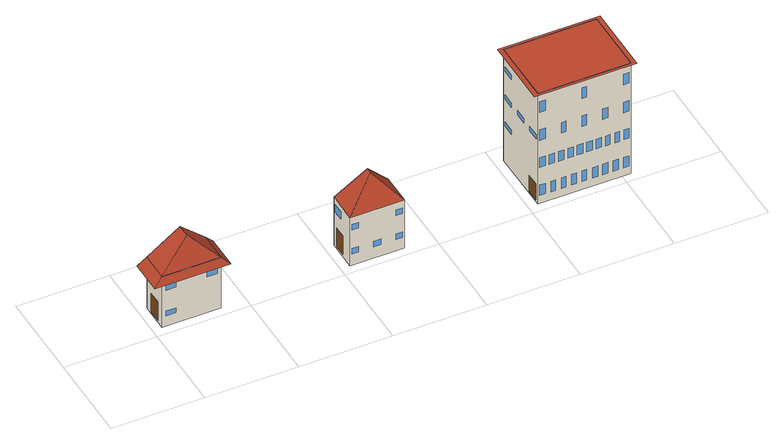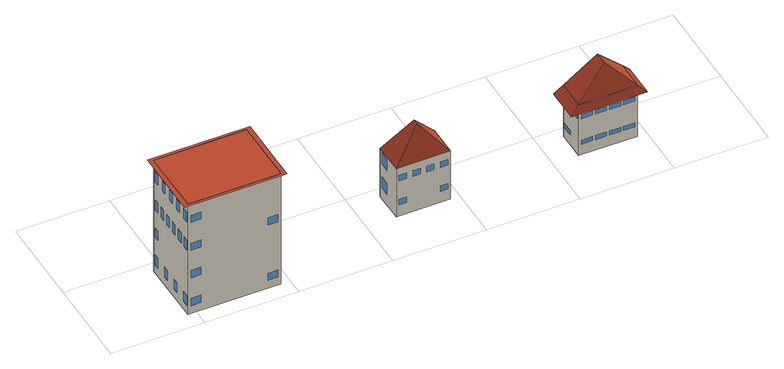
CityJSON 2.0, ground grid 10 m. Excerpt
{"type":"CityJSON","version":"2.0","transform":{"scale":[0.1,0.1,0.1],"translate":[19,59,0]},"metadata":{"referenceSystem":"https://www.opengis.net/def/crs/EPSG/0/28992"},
"CityObjects":{
"building1":{"type":"Building","attributes":{"roofType":"Hipped","yearOfConstruction":2006,"function":"Industrial","storeysAboveGround":2},"geometry":[{"type":"MultiSurface","lod":"3","boundaries":[[[0,1,2,3]],[[4,5,6,7]],[[7,8,9,4]],[[6,8,7]],[[9,5,4]],[[2,8,6,3],[10,11,12,13],[14,15,16,17],[18,19,20,21]],[[12,11,10,13]],[[16,15,14,17]],[[20,19,18,21]],[[1,9,8,2],[22,23,24,25],[26,27,28,29],[30,31,32,33]],[[24,23,22,25]],[[28,27,26,29]],[[32,31,30,33]],[[0,5,9,1],[34,35,36,37],[38,39,40,41],[42,43,44,45],[46,47,48,49],[50,51,52,53],[54,55,56,57],[58,59,60,61],[62,63,64,65]],[[36,35,34,37]],[[40,39,38,41]],[[44,43,42,45]],[[48,47,46,49]],[[52,51,50,53]],[[56,55,54,57]],[[60,59,58,61]],[[64,63,62,65]],[[3,6,5,0],[66,67,68,69],[70,71,72,73]],[[68,67,66,69]],[[72,71,70,73]],[[74,8,6,75]],[[76,9,8,74]],[[5,9,76,77]],[[6,5,77,75]]],"semantics":{"surfaces":[{"type":"GroundSurface"},{"type":"RoofSurface"},{"type":"WallSurface"},{"type":"Window"},{"type":"Door"}],"values":[0,1,1,1,1,2,3,3,3,2,3,3,3,2,3,3,3,3,3,3,3,3,2,4,3,1,1,1,1]}}]},
"building2":{"type":"Building","attributes":{"roofType":"Hipped","yearOfConstruction":1989,"function":"Residential","storeysAboveGround":2},"geometry":[{"type":"MultiSurface","lod":"3","boundaries":[[[78,79,80,81]],[[82,83,84,85]],[[85,86,87,82]],[[84,86,85]],[[87,83,82]],[[80,86,84,81],[88,89,90,91],[92,93,94,95],[96,97,98,99],[100,101,102,103],[104,105,106,107]],[[90,89,88,91]],[[94,93,92,95]],[[98,97,96,99]],[[102,101,100,103]],[[106,105,104,107]],[[79,87,86,80],[108,109,110,111],[112,113,114,115]],[[110,109,108,111]],[[114,113,112,115]],[[78,83,87,79],[116,117,118,119],[120,121,122,123],[124,125,126,127],[128,129,130,131],[132,133,134,135],[136,137,138,139]],[[118,117,116,119]],[[122,121,120,123]],[[126,125,124,127]],[[130,129,128,131]],[[134,133,132,135]],[[138,137,136,139]],[[81,84,83,78],[140,141,142,143],[144,145,146,147]],[[142,141,140,143]],[[146,145,144,147]]],"semantics":{"surfaces":[{"type":"GroundSurface"},{"type":"RoofSurface"},{"type":"WallSurface"},{"type":"Window"},{"type":"Door"}],"values":[0,1,1,1,1,2,3,3,3,3,3,2,3,3,2,3,3,3,3,3,3,2,4,3]}}]},
"building3":{"type":"Building","attributes":{"roofType":"Flat","yearOfConstruction":1964,"function":"Residential","storeysAboveGround":4},"geometry":[{"type":"MultiSurface","lod":"3","boundaries":[[[148,149,150,151]],[[152,153,154,155]],[[150,152,155,151],[156,157,158,159],[160,161,162,163],[164,165,166,167],[168,169,170,171],[172,173,174,175],[176,177,178,179],[180,181,182,183],[184,185,186,187],[188,189,190,191],[192,193,194,195],[196,197,198,199],[200,201,202,203],[204,205,206,207],[208,209,210,211],[212,213,214,215],[216,217,218,219],[220,221,222,223],[224,225,226,227],[228,229,230,231],[232,233,234,235],[236,237,238,239],[240,241,242,243],[244,245,246,247],[248,249,250,251],[252,253,254,255],[256,257,258,259],[260,261,262,263]],[[158,157,156,159]],[[162,161,160,163]],[[166,165,164,167]],[[170,169,168,171]],[[174,173,172,175]],[[178,177,176,179]],[[182,181,180,183]],[[186,185,184,187]],[[190,189,188,191]],[[194,193,192,195]],[[198,197,196,199]],[[202,201,200,203]],[[206,205,204,207]],[[210,209,208,211]],[[214,213,212,215]],[[218,217,216,219]],[[222,221,220,223]],[[226,225,224,227]],[[230,229,228,231]],[[234,233,232,235]],[[238,237,236,239]],[[242,241,240,243]],[[246,245,244,247]],[[250,249,248,251]],[[254,253,252,255]],[[258,257,256,259]],[[262,261,260,263]],[[149,153,152,150],[264,265,266,267],[268,269,270,271],[272,273,274,275],[276,277,278,279],[280,281,282,283],[284,285,286,287],[288,289,290,291],[292,293,294,295],[296,297,298,299],[300,301,302,303],[304,305,306,307],[308,309,310,311],[312,313,314,315],[316,317,318,319],[320,321,322,323],[324,325,326,327]],[[266,265,264,267]],[[270,269,268,271]],[[274,273,272,275]],[[278,277,276,279]],[[282,281,280,283]],[[286,285,284,287]],[[290,289,288,291]],[[294,293,292,295]],[[298,297,296,299]],[[302,301,300,303]],[[306,305,304,307]],[[310,309,308,311]],[[314,313,312,315]],[[318,317,316,319]],[[322,321,320,323]],[[326,325,324,327]],[[148,154,153,149],[328,329,330,331],[332,333,334,335],[336,337,338,339],[340,341,342,343],[344,345,346,347],[348,349,350,351]],[[330,329,328,331]],[[334,333,332,335]],[[338,337,336,339]],[[342,341,340,343]],[[346,345,344,347]],[[350,349,348,351]],[[151,155,154,148],[352,353,354,355],[356,357,358,359],[360,361,362,363],[364,365,366,367],[368,369,370,371],[372,373,374,375]],[[354,353,352,355]],[[358,357,356,359]],[[362,361,360,363]],[[366,365,364,367]],[[370,369,368,371]],[[374,373,372,375]],[[376,377,378,379],[154,153,152,155]]],"semantics":{"surfaces":[{"type":"GroundSurface"},{"type":"RoofSurface"},{"type":"WallSurface"},{"type":"Window"},{"type":"Door"}],"values":[0,1,2,3,3,3,3,3,3,3,3,3,3,3,3,3,3,3,3,3,3,3,3,3,3,3,3,3,3,3,2,3,3,3,3,3,3,3,3,3,3,3,3,3,3,3,3,2,3,3,3,3,3,3,2,4,3,3,3,3,3,1]}}]}
},
"vertices":[
[10,42,0],[73,42,0],[73,10,0],[10,10,0],[41,33,97],[10,42,64],[10,10,64],[41,19,97],[73,10,64],[73,42,64],[14,10,19],[25,10,19],[25,10,13],[14,10,13],[14,10,51],[25,10,51],[25,10,45],[14,10,45],[58,10,51],[69,10,51],[69,10,45],[58,10,45],[73,12,18],[73,25,18],[73,25,13],[73,12,13],[73,12,50],[73,25,50],[73,25,45],[73,12,45],[73,27,50],[73,40,50],[73,40,45],[73,27,45],[70,42,18],[58,42,18],[58,42,13],[70,42,13],[55,42,18],[43,42,18],[43,42,13],[55,42,13],[40,42,18],[28,42,18],[28,42,13],[40,42,13],[25,42,18],[13,42,18],[13,42,13],[25,42,13],[70,42,50],[58,42,50],[58,42,45],[70,42,45],[55,42,50],[43,42,50],[43,42,45],[55,42,45],[40,42,50],[28,42,50],[28,42,45],[40,42,45],[25,42,50],[13,42,50],[13,42,45],[25,42,45],[10,33,25],[10,19,25],[10,19,2],[10,33,2],[10,39,48],[10,28,48],[10,28,45],[10,39,45],[82,7,54],[1,7,54],[82,45,54],[1,45,54],
[210,44,0],[268,44,0],[268,10,0],[210,10,0],[239,30,95],[210,44,60],[210,10,60],[239,24,95],[268,10,60],[268,44,60],[212,10,21],[219,10,21],[219,10,14],[212,10,14],[235,10,21],[243,10,21],[243,10,14],[235,10,14],[259,10,21],[266,10,21],[266,10,14],[259,10,14],[212,10,51],[219,10,51],[219,10,44],[212,10,44],[259,10,51],[266,10,51],[266,10,44],[259,10,44],[268,14,27],[268,25,27],[268,25,14],[268,14,14],[268,14,57],[268,25,57],[268,25,44],[268,14,44],[265,44,21],[257,44,21],[257,44,14],[265,44,14],[221,44,21],[213,44,21],[213,44,14],[221,44,14],[265,44,51],[257,44,51],[257,44,44],[265,44,44],[250,44,51],[242,44,51],[242,44,44],[250,44,44],[236,44,51],[228,44,51],[228,44,44],[236,44,44],[221,44,51],[213,44,51],[213,44,44],[221,44,44],[210,38,26],[210,25,26],[210,25,3],[210,38,3],[210,41,53],[210,29,53],[210,29,44],[210,41,44],
[410,82,0],[509,82,0],[509,10,0],[410,10,0],[509,10,138],[509,82,138],[410,82,138],[410,10,138],[412,10,23],[418,10,23],[418,10,10],[412,10,10],[424,10,23],[429,10,23],[429,10,10],[424,10,10],[435,10,23],[440,10,23],[440,10,10],[435,10,10],[446,10,23],[451,10,23],[451,10,10],[446,10,10],[457,10,23],[462,10,23],[462,10,10],[457,10,10],[468,10,23],[474,10,23],[474,10,10],[468,10,10],[479,10,23],[485,10,23],[485,10,10],[479,10,10],[490,10,23],[496,10,23],[496,10,10],[490,10,10],[501,10,23],[507,10,23],[507,10,10],[501,10,10],[412,10,57],[418,10,57],[418,10,45],[412,10,45],[422,10,57],[428,10,57],[428,10,45],[422,10,45],[432,10,57],[438,10,57],[438,10,45],[432,10,45],[442,10,57],[448,10,57],[448,10,45],[442,10,45],[452,10,57],[458,10,57],[458,10,45],[452,10,45],[462,10,57],[468,10,57],[468,10,45],[462,10,45],[472,10,57],[478,10,57],[478,10,45],[472,10,45],[482,10,57],[487,10,57],[487,10,45],[482,10,45],[492,10,57],[497,10,57],[497,10,45],[492,10,45],[502,10,57],[507,10,57],[507,10,45],[502,10,45],[412,10,92],[418,10,92],[418,10,79],[412,10,79],[435,10,92],[440,10,92],[440,10,79],[435,10,79],[457,10,92],[462,10,92],[462,10,79],[457,10,79],[479,10,92],[485,10,92],[485,10,79],[479,10,79],[501,10,92],[507,10,92],[507,10,79],[501,10,79],[412,10,127],[418,10,127],[418,10,114],[412,10,114],[457,10,127],[462,10,127],[462,10,114],[457,10,114],[501,10,127],[507,10,127],[507,10,114],[501,10,114],[509,13,22],[509,19,22],[509,19,10],[509,13,10],[509,33,22],[509,39,22],[509,39,10],[509,33,10],[509,53,22],[509,59,22],[509,59,10],[509,53,10],[509,73,22],[509,80,22],[509,80,10],[509,73,10],[509,13,56],[509,19,56],[509,19,45],[509,13,45],[509,13,91],[509,19,91],[509,19,79],[509,13,79],[509,25,91],[509,31,91],[509,31,79],[509,25,79],[509,37,91],[509,43,91],[509,43,79],[509,37,79],[509,49,91],[509,55,91],[509,55,79],[509,49,79],[509,61,91],[509,68,91],[509,68,79],[509,61,79],[509,74,91],[509,80,91],[509,80,79],[509,74,79],[509,13,126],[509,19,126],[509,19,114],[509,13,114],[509,28,126],[509,34,126],[509,34,114],[509,28,114],[509,43,126],[509,49,126],[509,49,114],[509,43,114],[509,58,126],[509,64,126],[509,64,114],[509,58,114],[509,73,126],[509,80,126],[509,80,114],[509,73,114],[506,82,19],[495,82,19],[495,82,10],[506,82,10],[424,82,19],[413,82,19],[413,82,10],[424,82,10],[506,82,54],[495,82,54],[495,82,45],[506,82,45],[506,82,88],[495,82,88],[495,82,79],[506,82,79],[424,82,88],[413,82,88],[413,82,79],[424,82,79],[506,82,123],[495,82,123],[495,82,114],[506,82,114],[410,28,22],[410,14,22],[410,14,2],[410,28,2],[410,79,50],[410,65,50],[410,65,45],[410,79,45],[410,79,84],[410,65,84],[410,65,79],[410,79,79],[410,53,84],[410,39,84],[410,39,79],[410,53,79],[410,27,84],[410,13,84],[410,13,79],[410,27,79],[410,79,119],[410,65,119],[410,65,114],[410,79,114],[514,7,138],[514,85,138],[405,85,138],[405,7,138]
]}
